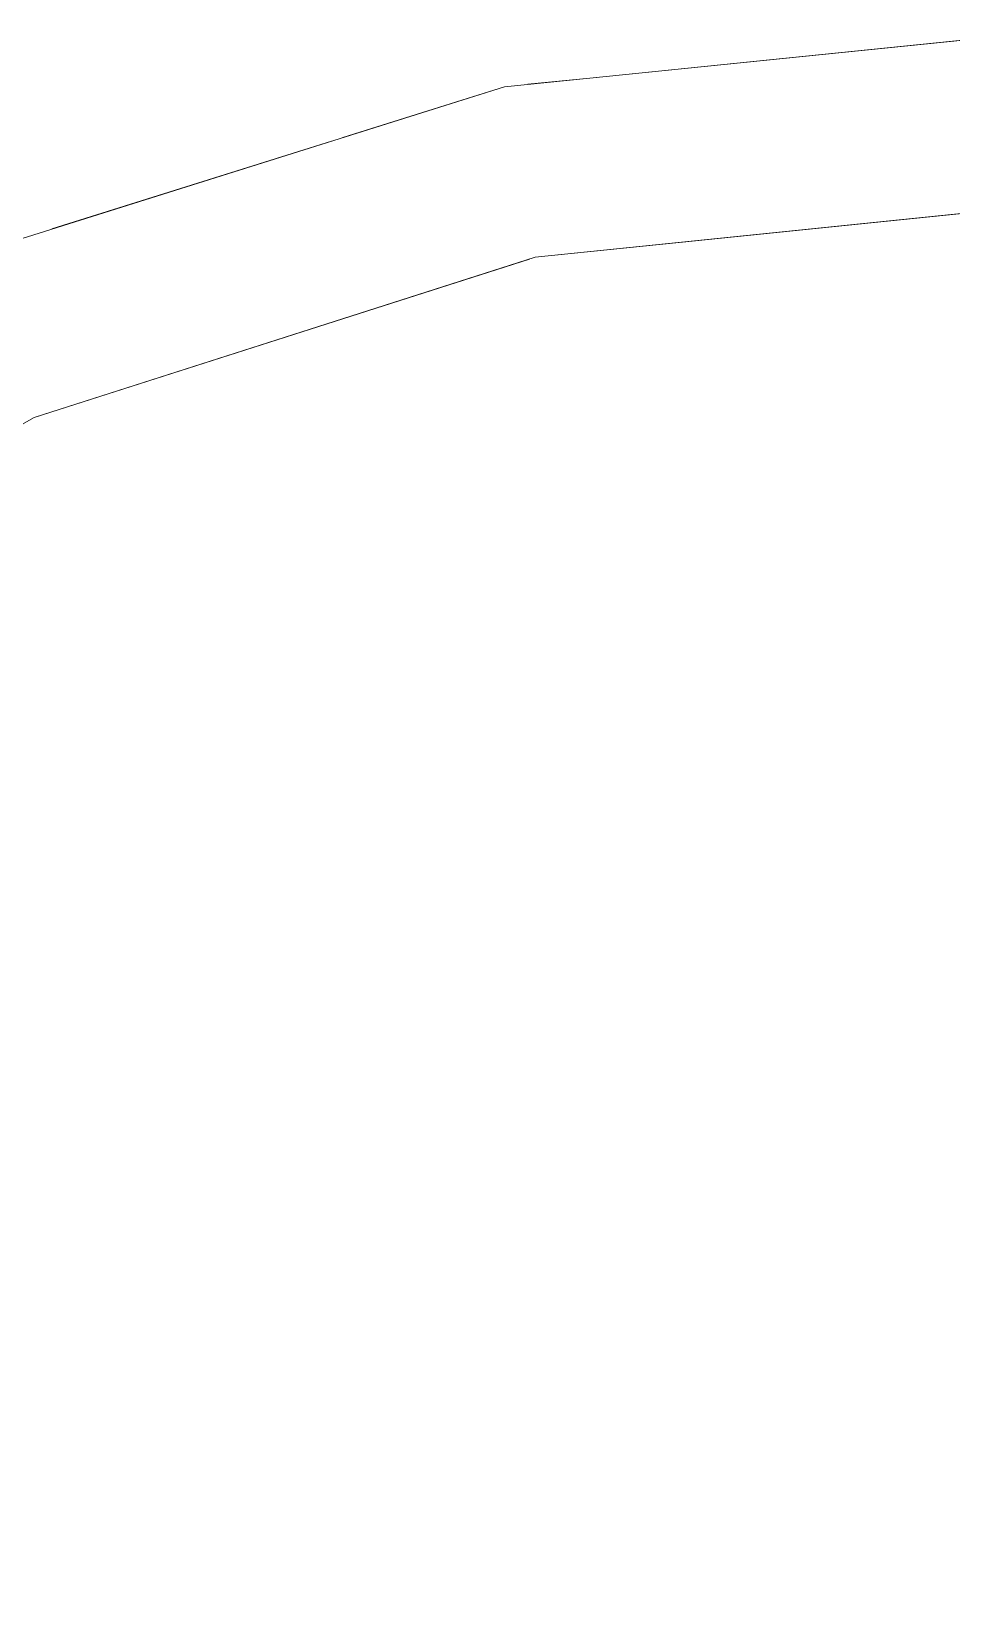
# Model space of a CAD drawing. Header units: millimetres. Extents: x 35540 to 832230, y -10956 to 416550.
# Drawn here: x 197516.1 to 197622.3, y 41959.3 to 42142.5 of the extents above; entities that cross this region are included whole.
import ezdxf

# ---------------------------------------------------------------- set-up
doc = ezdxf.new("R2010")
doc.units = ezdxf.units.MM
doc.layers.add('Q-CASE', color=31, linetype='Continuous', lineweight=5)

# ---------------------------------------------------------------- blocks, each defined once
blk = doc.blocks.new('DLN_Cat Ladder - 750x750x5000 _WDH_-9766194-2_F U_F_A_')
at = {"layer": 'Q-CASE'}
for p, q in [((-265.3, -802), (-259.94, -854.62)), ((-265.3, -802), (-259.94, -854.62)), ((-265.3, -802), (-259.94, -854.62)), ((-265.3, -802), (-259.94, -854.62)), ((-265.3, -802), (-259.94, -854.62)), ((-265.3, -802), (-259.94, -854.62)), ((-265.3, -802), (-259.94, -854.62)), ((-265.3, -802), (-259.94, -854.62)), ((-265.3, -802), (-259.94, -854.62)), ((-240.96, -844.29), (-245.3, -802)), ((-240.96, -844.29), (-245.3, -802)), ((-240.96, -844.29), (-245.3, -802)), ((-240.96, -844.29), (-245.3, -802)), ((-240.96, -844.29), (-245.3, -802)), ((-240.96, -844.29), (-245.3, -802)), ((-240.96, -844.29), (-245.3, -802)), ((-240.96, -844.29), (-245.3, -802)), ((-240.96, -844.29), (-245.3, -802)), ((-239.25, -860.94), (-240.96, -844.29)), ((-239.25, -860.94), (-240.96, -844.29)), ((-239.25, -860.94), (-240.96, -844.29)), ((-239.25, -860.94), (-240.96, -844.29)), ((-239.25, -860.94), (-240.96, -844.29)), ((-239.25, -860.94), (-240.96, -844.29)), ((-239.25, -860.94), (-240.96, -844.29)), ((-239.25, -860.94), (-240.96, -844.29)), ((-239.25, -860.94), (-240.96, -844.29)), ((-259.94, -854.62), (-259.22, -861.76)), ((-259.94, -854.62), (-259.22, -861.76)), ((-259.94, -854.62), (-259.22, -861.76)), ((-259.94, -854.62), (-259.22, -861.76)), ((-259.94, -854.62), (-259.22, -861.76)), ((-259.94, -854.62), (-259.22, -861.76)), ((-259.94, -854.62), (-259.22, -861.76)), ((-259.94, -854.62), (-259.22, -861.76)), ((-259.94, -854.62), (-259.22, -861.76)), ((-229.45, -891.56), (-239.04, -861.58)), ((-229.45, -891.56), (-239.04, -861.58)), ((-229.45, -891.56), (-239.04, -861.58)), ((-229.45, -891.56), (-239.04, -861.58)), ((-229.45, -891.56), (-239.04, -861.58)), ((-229.45, -891.56), (-239.04, -861.58)), ((-229.45, -891.56), (-239.04, -861.58)), ((-229.45, -891.56), (-239.04, -861.58)), ((-229.45, -891.56), (-239.04, -861.58)), ((-258.94, -864.47), (-257.39, -869.41)), ((-258.94, -864.47), (-257.39, -869.41)), ((-258.94, -864.47), (-257.39, -869.41)), ((-258.94, -864.47), (-257.39, -869.41)), ((-258.94, -864.47), (-257.39, -869.41)), ((-258.94, -864.47), (-257.39, -869.41)), ((-258.94, -864.47), (-257.39, -869.41)), ((-258.94, -864.47), (-257.39, -869.41)), ((-258.94, -864.47), (-257.39, -869.41)), ((-257.39, -869.41), (-253.07, -883.15)), ((-257.39, -869.41), (-253.07, -883.15)), ((-257.39, -869.41), (-253.07, -883.15)), ((-257.39, -869.41), (-253.07, -883.15)), ((-257.39, -869.41), (-253.07, -883.15)), ((-257.39, -869.41), (-253.07, -883.15)), ((-257.39, -869.41), (-253.07, -883.15)), ((-257.39, -869.41), (-253.07, -883.15)), ((-257.39, -869.41), (-253.07, -883.15)), ((-252.66, -884.45), (-242.53, -916.73)), ((-252.66, -884.45), (-242.53, -916.73)), ((-252.66, -884.45), (-242.53, -916.73)), ((-252.66, -884.45), (-242.53, -916.73)), ((-252.66, -884.45), (-242.53, -916.73)), ((-252.66, -884.45), (-242.53, -916.73)), ((-252.66, -884.45), (-242.53, -916.73)), ((-252.66, -884.45), (-242.53, -916.73)), ((-252.66, -884.45), (-242.53, -916.73)), ((-220.75, -918.78), (-229.45, -891.56)), ((-220.75, -918.78), (-229.45, -891.56)), ((-220.75, -918.78), (-229.45, -891.56)), ((-220.75, -918.78), (-229.45, -891.56)), ((-220.75, -918.78), (-229.45, -891.56)), ((-220.75, -918.78), (-229.45, -891.56)), ((-220.75, -918.78), (-229.45, -891.56)), ((-220.75, -918.78), (-229.45, -891.56)), ((-220.75, -918.78), (-229.45, -891.56))]:
    blk.add_line(p, q, dxfattribs=at)
at = {"layer": 'Q-CASE', "flags": 128}
for points in [[(-265.3, -802), (-258.94, -864.47), (-240.12, -924.37), (-209.62, -979.26), (-168.68, -1026.87), (-118.99, -1065.26), (-62.59, -1092.84), (-1.78, -1108.5), (60.94, -1111.57), (122.99, -1101.95), (181.82, -1080.02), (235.04, -1046.69), (280.44, -1003.31), (316.17, -951.68), (340.76, -893.91), (353.21, -832.36), (354.7, -802)], [(334.7, -802), (328.34, -862.39), (309.55, -920.13), (279.14, -972.7), (238.45, -1017.78), (189.27, -1053.39), (133.75, -1077.99), (74.33, -1090.48), (13.6, -1090.33), (-45.76, -1077.53), (-101.15, -1052.65), (-150.15, -1016.78), (-190.61, -971.5), (-220.75, -918.78), (-239.25, -860.94), (-245.3, -802)]]:
    blk.add_lwpolyline(points, dxfattribs=at)

msp = doc.modelspace()

# ---------------------------------------------------------------- block references
at = {"layer": 'Q-CASE', "rotation": 269.9999999999997}
msp.add_blockref('DLN_Cat Ladder - 750x750x5000 _WDH_-9766194-2_F U_F_A_', (198435.12, 41877.19), dxfattribs=at)

doc.saveas('drawing.dxf')
